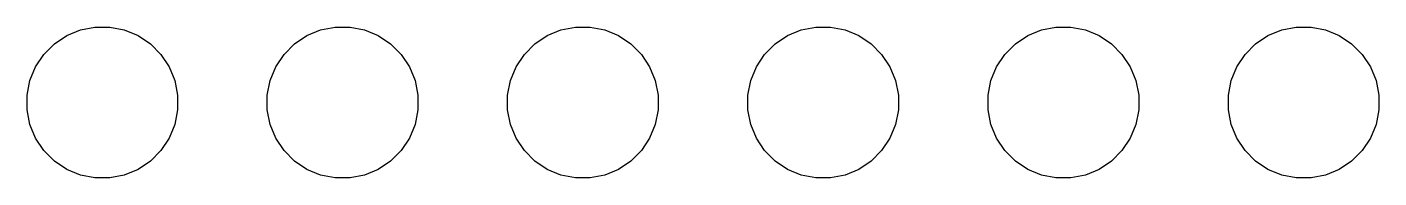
# Model space of a CAD drawing. Extents: x 113 to 235, y -124 to -75.
# Drawn here: x 195.48 to 209.78, y -80.42 to -78.82 of the extents above; entities that cross this region are included whole.
import ezdxf

# ---------------------------------------------------------------- set-up
doc = ezdxf.new("R2010")
doc.units = 0
doc.layers.add('BLACK', color=7, linetype='CONTINUOUS')

msp = doc.modelspace()

# ---------------------------------------------------------------- linework, layer by layer
at = {"layer": 'BLACK', "linetype": 'CONTINUOUS'}
for p, q in [((195.902886, -78.914466), (196.047775, -78.854451)), ((196.047775, -78.854451), (196.201589, -78.823855)), ((196.201589, -78.823855), (196.358417, -78.823855)), ((196.358417, -78.823855), (196.512231, -78.854451)), ((196.512231, -78.854451), (196.65712, -78.914466)), ((198.442885, -78.914466), (198.587774, -78.854451)), ((198.587774, -78.854451), (198.741588, -78.823855)), ((198.741588, -78.823855), (198.898416, -78.823855)), ((198.898416, -78.823855), (199.05223, -78.854451)), ((199.05223, -78.854451), (199.197119, -78.914466)), ((200.982886, -78.914464), (201.127775, -78.854449)), ((201.127775, -78.854449), (201.281589, -78.823853)), ((201.281589, -78.823853), (201.438417, -78.823853)), ((201.438417, -78.823853), (201.592231, -78.854449)), ((201.592231, -78.854449), (201.73712, -78.914464)), ((203.522884, -78.914462), (203.667773, -78.854447)), ((203.667773, -78.854447), (203.821587, -78.823851)), ((203.821587, -78.823851), (203.978415, -78.823851)), ((203.978415, -78.823851), (204.132229, -78.854447)), ((204.132229, -78.854447), (204.277118, -78.914462)), ((206.062882, -78.914466), (206.207771, -78.854451)), ((206.207771, -78.854451), (206.361585, -78.823855)), ((206.361585, -78.823855), (206.518413, -78.823855)), ((206.518413, -78.823855), (206.672227, -78.854451)), ((206.672227, -78.854451), (206.817116, -78.914466)), ((208.602884, -78.914465), (208.747773, -78.85445)), ((208.747773, -78.85445), (208.901587, -78.823854)), ((208.901587, -78.823854), (209.058415, -78.823854)), ((209.058415, -78.823854), (209.212229, -78.85445)), ((209.212229, -78.85445), (209.357118, -78.914465)), ((195.661595, -79.112488), (195.772488, -79.001595)), ((195.772488, -79.001595), (195.902886, -78.914466)), ((196.65712, -78.914466), (196.787518, -79.001595)), ((196.787518, -79.001595), (196.898411, -79.112488)), ((198.201594, -79.112488), (198.312487, -79.001595)), ((198.312487, -79.001595), (198.442885, -78.914466)), ((199.197119, -78.914466), (199.327517, -79.001595)), ((199.327517, -79.001595), (199.43841, -79.112488)), ((200.741595, -79.112486), (200.852488, -79.001593)), ((200.852488, -79.001593), (200.982886, -78.914464)), ((201.73712, -78.914464), (201.867518, -79.001593)), ((201.867518, -79.001593), (201.978411, -79.112486)), ((203.281593, -79.112484), (203.392486, -79.001591)), ((203.392486, -79.001591), (203.522884, -78.914462)), ((204.277118, -78.914462), (204.407516, -79.001591)), ((204.407516, -79.001591), (204.518409, -79.112484)), ((205.821591, -79.112488), (205.932484, -79.001595)), ((205.932484, -79.001595), (206.062882, -78.914466)), ((206.817116, -78.914466), (206.947514, -79.001595)), ((206.947514, -79.001595), (207.058407, -79.112488)), ((208.361593, -79.112487), (208.472486, -79.001594)), ((208.472486, -79.001594), (208.602884, -78.914465)), ((209.357118, -78.914465), (209.487516, -79.001594)), ((209.487516, -79.001594), (209.598409, -79.112487)), ((195.574466, -79.242886), (195.661595, -79.112488)), ((196.898411, -79.112488), (196.98554, -79.242886)), ((198.114465, -79.242886), (198.201594, -79.112488)), ((199.43841, -79.112488), (199.525539, -79.242886)), ((200.654466, -79.242884), (200.741595, -79.112486)), ((201.978411, -79.112486), (202.06554, -79.242884)), ((203.194464, -79.242882), (203.281593, -79.112484)), ((204.518409, -79.112484), (204.605538, -79.242882)), ((205.734462, -79.242886), (205.821591, -79.112488)), ((207.058407, -79.112488), (207.145536, -79.242886)), ((208.274464, -79.242885), (208.361593, -79.112487)), ((209.598409, -79.112487), (209.685538, -79.242885)), ((195.514451, -79.387775), (195.574466, -79.242886)), ((196.98554, -79.242886), (197.045555, -79.387775)), ((198.05445, -79.387775), (198.114465, -79.242886)), ((199.525539, -79.242886), (199.585554, -79.387775)), ((200.594451, -79.387773), (200.654466, -79.242884)), ((202.06554, -79.242884), (202.125555, -79.387773)), ((203.134449, -79.387771), (203.194464, -79.242882)), ((204.605538, -79.242882), (204.665553, -79.387771)), ((205.674447, -79.387775), (205.734462, -79.242886)), ((207.145536, -79.242886), (207.205551, -79.387775)), ((208.214449, -79.387774), (208.274464, -79.242885)), ((209.685538, -79.242885), (209.745553, -79.387774)), ((195.483855, -79.541589), (195.514451, -79.387775)), ((197.045555, -79.387775), (197.076151, -79.541589)), ((198.023854, -79.541589), (198.05445, -79.387775)), ((199.585554, -79.387775), (199.61615, -79.541589)), ((200.563855, -79.541587), (200.594451, -79.387773)), ((202.125555, -79.387773), (202.156151, -79.541587)), ((203.103853, -79.541585), (203.134449, -79.387771)), ((204.665553, -79.387771), (204.696149, -79.541585)), ((205.643851, -79.541589), (205.674447, -79.387775)), ((207.205551, -79.387775), (207.236147, -79.541589)), ((208.183853, -79.541588), (208.214449, -79.387774)), ((209.745553, -79.387774), (209.776149, -79.541588)), ((195.483855, -79.698417), (195.483855, -79.541589)), ((197.076151, -79.541589), (197.076151, -79.698417)), ((198.023854, -79.698417), (198.023854, -79.541589)), ((199.61615, -79.541589), (199.61615, -79.698417)), ((200.563855, -79.698415), (200.563855, -79.541587)), ((202.156151, -79.541587), (202.156151, -79.698415)), ((203.103853, -79.698413), (203.103853, -79.541585)), ((204.696149, -79.541585), (204.696149, -79.698413)), ((205.643851, -79.698417), (205.643851, -79.541589)), ((207.236147, -79.541589), (207.236147, -79.698417)), ((208.183853, -79.698416), (208.183853, -79.541588)), ((209.776149, -79.541588), (209.776149, -79.698416)), ((195.514451, -79.852231), (195.483855, -79.698417)), ((197.076151, -79.698417), (197.045555, -79.852231)), ((198.05445, -79.852231), (198.023854, -79.698417)), ((199.61615, -79.698417), (199.585554, -79.852231)), ((200.594451, -79.852229), (200.563855, -79.698415)), ((202.156151, -79.698415), (202.125555, -79.852229)), ((203.134449, -79.852227), (203.103853, -79.698413)), ((204.696149, -79.698413), (204.665553, -79.852227)), ((205.674447, -79.852231), (205.643851, -79.698417)), ((207.236147, -79.698417), (207.205551, -79.852231)), ((208.214449, -79.85223), (208.183853, -79.698416)), ((209.776149, -79.698416), (209.745553, -79.85223)), ((195.574466, -79.99712), (195.514451, -79.852231)), ((197.045555, -79.852231), (196.98554, -79.99712)), ((198.114465, -79.99712), (198.05445, -79.852231)), ((199.585554, -79.852231), (199.525539, -79.99712)), ((200.654466, -79.997118), (200.594451, -79.852229)), ((202.125555, -79.852229), (202.06554, -79.997118)), ((203.194464, -79.997116), (203.134449, -79.852227)), ((204.665553, -79.852227), (204.605538, -79.997116)), ((205.734462, -79.99712), (205.674447, -79.852231)), ((207.205551, -79.852231), (207.145536, -79.99712)), ((208.274464, -79.997119), (208.214449, -79.85223)), ((209.745553, -79.85223), (209.685538, -79.997119)), ((195.661595, -80.127518), (195.574466, -79.99712)), ((196.98554, -79.99712), (196.898411, -80.127518)), ((198.201594, -80.127518), (198.114465, -79.99712)), ((199.525539, -79.99712), (199.43841, -80.127518)), ((200.741595, -80.127516), (200.654466, -79.997118)), ((202.06554, -79.997118), (201.978411, -80.127516)), ((203.281593, -80.127514), (203.194464, -79.997116)), ((204.605538, -79.997116), (204.518409, -80.127514)), ((205.821591, -80.127518), (205.734462, -79.99712)), ((207.145536, -79.99712), (207.058407, -80.127518)), ((208.361593, -80.127517), (208.274464, -79.997119)), ((209.685538, -79.997119), (209.598409, -80.127517)), ((195.772488, -80.238411), (195.661595, -80.127518)), ((196.898411, -80.127518), (196.787518, -80.238411)), ((198.312487, -80.238411), (198.201594, -80.127518)), ((199.43841, -80.127518), (199.327517, -80.238411)), ((200.852488, -80.238409), (200.741595, -80.127516)), ((201.978411, -80.127516), (201.867518, -80.238409)), ((203.392486, -80.238407), (203.281593, -80.127514)), ((204.518409, -80.127514), (204.407516, -80.238407)), ((205.932484, -80.238411), (205.821591, -80.127518)), ((207.058407, -80.127518), (206.947514, -80.238411)), ((208.472486, -80.23841), (208.361593, -80.127517)), ((209.598409, -80.127517), (209.487516, -80.23841)), ((195.902886, -80.32554), (195.772488, -80.238411)), ((196.787518, -80.238411), (196.65712, -80.32554)), ((198.442885, -80.32554), (198.312487, -80.238411)), ((199.327517, -80.238411), (199.197119, -80.32554)), ((200.982886, -80.325538), (200.852488, -80.238409)), ((201.867518, -80.238409), (201.73712, -80.325538)), ((203.522884, -80.325536), (203.392486, -80.238407)), ((204.407516, -80.238407), (204.277118, -80.325536)), ((206.062882, -80.32554), (205.932484, -80.238411)), ((206.947514, -80.238411), (206.817116, -80.32554)), ((208.602884, -80.325539), (208.472486, -80.23841)), ((209.487516, -80.23841), (209.357118, -80.325539)), ((196.047775, -80.385555), (195.902886, -80.32554)), ((196.201589, -80.416151), (196.047775, -80.385555)), ((196.358417, -80.416151), (196.201589, -80.416151)), ((196.512231, -80.385555), (196.358417, -80.416151)), ((196.65712, -80.32554), (196.512231, -80.385555)), ((198.587774, -80.385555), (198.442885, -80.32554)), ((198.741588, -80.416151), (198.587774, -80.385555)), ((198.898416, -80.416151), (198.741588, -80.416151)), ((199.05223, -80.385555), (198.898416, -80.416151)), ((199.197119, -80.32554), (199.05223, -80.385555)), ((201.127775, -80.385553), (200.982886, -80.325538)), ((201.281589, -80.416149), (201.127775, -80.385553)), ((201.438417, -80.416149), (201.281589, -80.416149)), ((201.592231, -80.385553), (201.438417, -80.416149)), ((201.73712, -80.325538), (201.592231, -80.385553)), ((203.667773, -80.385551), (203.522884, -80.325536)), ((203.821587, -80.416147), (203.667773, -80.385551)), ((203.978415, -80.416147), (203.821587, -80.416147)), ((204.132229, -80.385551), (203.978415, -80.416147)), ((204.277118, -80.325536), (204.132229, -80.385551)), ((206.207771, -80.385555), (206.062882, -80.32554)), ((206.361585, -80.416151), (206.207771, -80.385555)), ((206.518413, -80.416151), (206.361585, -80.416151)), ((206.672227, -80.385555), (206.518413, -80.416151)), ((206.817116, -80.32554), (206.672227, -80.385555)), ((208.747773, -80.385554), (208.602884, -80.325539)), ((208.901587, -80.41615), (208.747773, -80.385554)), ((209.058415, -80.41615), (208.901587, -80.41615)), ((209.212229, -80.385554), (209.058415, -80.41615)), ((209.357118, -80.325539), (209.212229, -80.385554))]:
    msp.add_line(p, q, dxfattribs=at)

doc.saveas('drawing.dxf')
